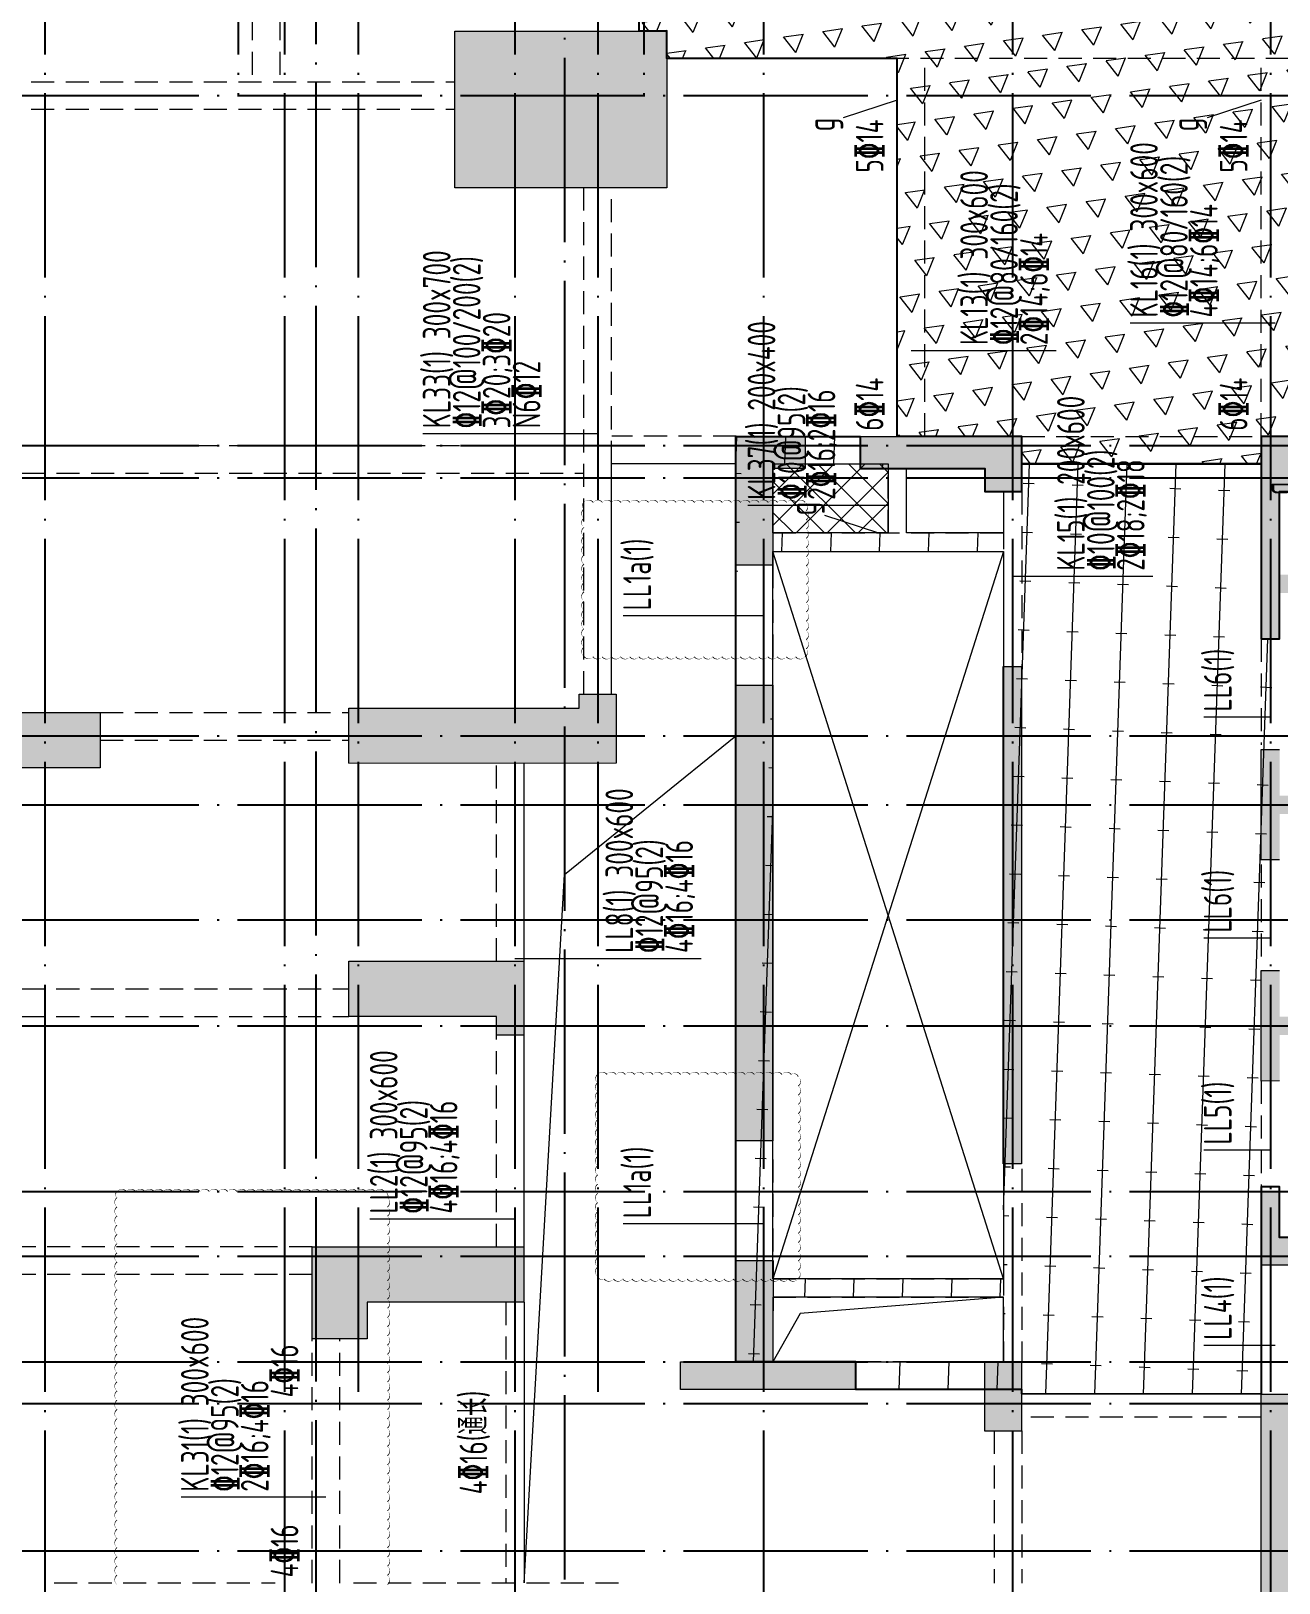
# Model space of a CAD drawing. Header units: millimetres. Extents: x 1089227 to 13101469, y 618865 to 10240562.
# Drawn here: x 3815035 to 3828577, y 4892004 to 4908854 of the extents above; entities that cross this region are included whole.
import ezdxf
from ezdxf.enums import TextEntityAlignment as Align

# ---------------------------------------------------------------- set-up
doc = ezdxf.new("R2010")
doc.units = ezdxf.units.MM
doc.header["$LTSCALE"] = 1000
doc.linetypes.add('DOTE', pattern=[2.42, 2, -0.2, 0.02, -0.2])
doc.linetypes.add('HIDDEN', pattern=[0.375, 0.25, -0.125])
doc.layers.get('0').update_dxf_attribs({"linetype": 'CONTINUOUS'})
doc.layers.add('0914调整', color=1, linetype='CONTINUOUS', plot=False)
for name, color, linetype in [('C-H', 8, 'CONTINUOUS'), ('DOTE', 1, 'DOTE'), ('降板范围', 7, 'CONTINUOUS')]:
    doc.layers.add(name, color=color, linetype=linetype)
for name, color, linetype, lineweight in [('S-BEAM-DASH', 4, 'HIDDEN', 0), ('S-BEAM-SE-DASH', 3, 'HIDDEN', 0), ('S-HOLE', 11, 'CONTINUOUS', 0), ('S-SLAB', 160, 'CONTINUOUS', 0), ('S-SLAB-HATCH', 73, 'CONTINUOUS', 0), ('S-WALL', 31, 'CONTINUOUS', 0), ('梁原位标注', 7, 'CONTINUOUS', 18), ('梁名称编号', 2, 'CONTINUOUS', 18), ('梁标注引线', 2, 'CONTINUOUS', 18), ('梁集中标注', 2, 'CONTINUOUS', 18)]:
    doc.layers.add(name, color=color, linetype=linetype, lineweight=lineweight)
doc.styles.add('Style 1', font='yjkeng.shx', dxfattribs={"width": 0.7, "height": 300, "bigfont": 'yjkchn.shx'})

# ---------------------------------------------------------------- blocks, each defined once
blk = doc.blocks.new('塔楼轴网260428')
at = {"layer": 'DOTE', "color": 14}
for p, q in [((-88991, 99907.6), (-88991, 55337.9)), ((-86891, 99907.6), (-86891, 82941.7)), ((-86391, 99907.6), (-86391, 55337.9)), ((-85591, 99907.6), (-85591, 68741.7)), ((-83891, 99907.6), (-83891, 55337.9)), ((-82991, 99907.6), (-82991, 68741.7)), ((-82491, 99907.6), (-82491, 82941.7)), ((-81191, 99907.6), (-81191, 55337.9)), ((-78491, 99907.6), (-78491, 55337.9)), ((-75691, 99907.6), (-75691, 55337.9)), ((-94159, 82941.7), (-60825.5, 82941.7)), ((-94159, 79141.7), (-60825.5, 79141.7)), ((-94159, 78791.7), (-60825.5, 78791.7)), ((-94159, 75991.7), (-60825.5, 75991.7)), ((-94159, 75241.7), (-60825.5, 75241.7)), ((-94159, 73991.7), (-60825.5, 73991.7)), ((-94159, 72841.7), (-60825.5, 72841.7)), ((-94159, 71041.7), (-60825.5, 71041.7)), ((-94159, 70341.7), (-60825.5, 70341.7)), ((-94159, 69191.7), (-60825.5, 69191.7)), ((-94159, 68741.7), (-60825.5, 68741.7)), ((-94159, 67141.7), (-60825.5, 67141.7))]:
    blk.add_line(p, q, dxfattribs=at)
blk = doc.blocks.new('裙房轴网260428')
at = {"layer": 'DOTE', "color": 16, "linetype": 'DOTE'}
for p, q in [((-83350, 124490.2), (-83350, -1000)), ((-86050, 90340.3), (-86050, 31991.7))]:
    blk.add_line(p, q, dxfattribs=at)
blk = doc.blocks.new('04地块地下轴网260428')
for name in ['裙房轴网260428', '塔楼轴网260428']:
    blk.add_blockref(name, (0, 0))
blk = doc.blocks.new('QZ-TL-0808')
at = {"layer": 'C-H'}
for points in [[(-44608, -12122), (-42308, -12122), (-42308, -13822), (-44608, -13822)], [(-41558, -17922), (-41558, -16522), (-40808, -16522), (-40808, -16872), (-41158, -16872), (-41158, -17922)], [(-40208, -16522), (-38458, -16522), (-38458, -17122), (-38858, -17122), (-38858, -16872), (-40208, -16872)], [(-33158, -16922), (-32458, -16922), (-32458, -16522), (-33458, -16522), (-33458, -18024), (-35658, -18024), (-35658, -17122), (-35458, -17122), (-35458, -16522), (-35858, -16522), (-35858, -18722), (-35658, -18722), (-35658, -18224), (-33458, -18224), (-33458, -20422), (-35658, -20422), (-35658, -19921), (-35858, -19922), (-35858, -21121), (-35658, -21121), (-35658, -20622), (-33458, -20622), (-33458, -22822), (-35658, -22822), (-35658, -22322), (-35858, -22322), (-35858, -23522), (-35658, -23521), (-35658, -23022), (-33458, -23022), (-33458, -25222), (-35658, -25222), (-35658, -24722), (-35858, -24722), (-35858, -25522), (-33158, -25522)], [(-38658, -19022), (-38458, -19022), (-38458, -24422), (-38658, -24422)], [(-42858, -19322), (-43258, -19322), (-43258, -19472), (-45758, -19472), (-45758, -20073), (-42858, -20072)], [(-41558, -19222), (-41158, -19222), (-41158, -24172), (-41558, -24172)], [(-50858, -20222), (-50858, -19522), (-48458, -19522), (-48458, -20122), (-50058, -20122), (-50058, -20222)], [(-45758, -22222), (-43858, -22222), (-43858, -23022), (-44158, -23022), (-44158, -22822), (-45758, -22822)], [(-46158, -26322), (-46158, -25322), (-43858, -25322), (-43858, -25922), (-45558, -25922), (-45558, -26322)], [(-42158, -26872), (-42158, -26572), (-41558, -26572), (-41558, -25472), (-41155, -25472), (-41158, -26572), (-40258, -26572), (-40258, -26872)], [(-38858, -26572), (-38458, -26572), (-38458, -27322), (-38858, -27322)], [(-35508, -26922), (-35858, -26922), (-35858, -29622), (-35258, -29622), (-35258, -28922), (-35508, -28922)]]:
    blk.add_hatch(color=256, dxfattribs=at).paths.add_polyline_path(points)
at = {"layer": 'S-WALL'}
for points in [[(-44608, -12122), (-42308, -12122), (-42308, -13822), (-44608, -13822)], [(-38658, -19022), (-38458, -19022), (-38458, -24422), (-38658, -24422)], [(-41558, -19222), (-41158, -19222), (-41158, -24172), (-41558, -24172)], [(-38858, -26572), (-38458, -26572), (-38458, -27322), (-38858, -27322)]]:
    blk.add_lwpolyline(points, close=True, dxfattribs=at)
for points in [[(-41558, -17922), (-41558, -16522), (-40808, -16522), (-40808, -16872), (-41158, -16872), (-41158, -17922), (-41558, -17922)], [(-40208, -16522), (-38458, -16522), (-38458, -17122), (-38858, -17122), (-38858, -16872), (-40208, -16872), (-40208, -16522)], [(-35858, -21122), (-35858, -19922), (-35658, -19921)], [(-35658, -18722), (-35858, -18722), (-35858, -16522), (-35458, -16522)], [(-33158, -25522), (-35858, -25522), (-35858, -24722), (-35658, -24722)], [(-35658, -23521), (-35858, -23522), (-35858, -22322), (-35658, -22322)], [(-35658, -21121), (-35858, -21121)], [(-45758, -20072), (-45758, -19472), (-43258, -19472), (-43258, -19322), (-42858, -19322), (-42858, -20072), (-45758, -20073)], [(-50858, -20222), (-50858, -19522), (-48458, -19522), (-48458, -20122), (-50058, -20122), (-50058, -20222), (-50858, -20222)], [(-45758, -22222), (-43858, -22222), (-43858, -23022), (-44158, -23022), (-44158, -22822), (-45758, -22822), (-45758, -22222)], [(-46158, -26322), (-46158, -25322), (-43858, -25322), (-43858, -25922), (-45558, -25922), (-45558, -26322), (-46158, -26322)], [(-42158, -26872), (-42158, -26572), (-41558, -26572), (-41558, -25472), (-41155, -25472), (-41158, -26572), (-40258, -26572), (-40258, -26872), (-42158, -26872)], [(-35858, -26922), (-35508, -26922), (-35508, -28922), (-35258, -28922), (-35258, -29622), (-35858, -29622), (-35858, -26922)]]:
    blk.add_lwpolyline(points, dxfattribs=at)
blk = doc.blocks.new('1F柱网-0808')
blk.add_blockref('QZ-TL-0808', (144880, 148457))
blk = doc.blocks.new('2FJGBZ')
at = {"layer": 'S-SLAB-HATCH'}
h = blk.add_hatch(dxfattribs=at)
h.set_pattern_fill('TRIANG', color=256, scale=150, angle=8)
h.set_pattern_definition([(68.0000004, (-5457252.86, 1932872.46), (-263.88782, 337.761074), [214.3125, -214.3125]), (128.0000004, (-5457252.86, 1932872.46), (-424.45358, -59.653019), [214.3125, -214.3125]), (8.0000004, (-5457384.8, 1933041.34), (160.56576, 397.414093), [214.3125, -214.3125])])
h.paths.add_polyline_path([(102272, 141735), (102573, 141735), (102573, 142035), (112423, 142035), (112422, 141736), (112722, 141735), (112722, 136335), (111222, 136335), (111222, 136036), (109322, 136036), (109322, 131935), (109022, 131935), (109022, 131635), (106423, 131635), (106423, 131935), (105072, 131935), (105072, 136036), (102572, 136036), (102572, 136337), (102272, 136336)])
h = blk.add_hatch(dxfattribs=at)
h.set_pattern_fill('橡胶', color=256, scale=150, angle=8)
h.set_pattern_definition([(88, (-21741.7, -30030.15), (-530.007, 18.5083), []), (178, (-21131.1, -29460.8), (-18.5083, -530.007), [120, -410.3301])])
h.paths.add_polyline_path([(109022, 121535), (106423, 121538), (106423, 121585), (104623, 121585), (104622, 121885), (103322, 121885), (103322, 131935), (104672, 131935), (104672, 131585), (106023, 131585), (106023, 131335), (106423, 131335), (106423, 131635), (109022, 131635), (109022, 129735), (109222, 129735), (109222, 131335), (109422, 131335), (109422, 131935), (111422, 131935), (111422, 123235), (109222, 123235), (109221, 123785), (109021, 123785)])
h.paths.add_polyline_path([(103722, 121885), (106224, 121885), (106224, 122587), (103722, 122587)], flags=16)
h.paths.add_polyline_path([(106224, 122787), (103722, 122787), (103722, 130686), (106224, 130686)], flags=16)
h.paths.add_polyline_path([(104973, 130886), (103722, 130886), (103722, 131636), (104973, 131636)], flags=16)
h.paths.add_polyline_path([(105173, 131585), (106024, 131585), (106024, 131336), (106224, 131336), (106224, 130886), (105173, 130886)], flags=16)
h.paths.add_polyline_path([(110023, 131635), (109423, 131636), (109423, 131336), (109223, 131336), (109223, 130433), (110023, 130433)], flags=16)
h.paths.add_polyline_path([(111423, 130433), (110223, 130433), (110223, 131636), (111423, 131636)])
h.paths.add_polyline_path([(109223, 130232), (111423, 130232), (111423, 128034), (109223, 128034)])
h.paths.add_polyline_path([(109223, 127834), (111423, 127834), (111423, 125636), (109223, 125636)])
h.paths.add_polyline_path([(109223, 125434), (111423, 125434), (111423, 123236), (109223, 123236)])
h = blk.add_hatch(dxfattribs=at)
h.set_pattern_fill('ANSI37', color=256, scale=150)
h.set_pattern_definition([(45, (-3879379.73, -271259.23), (-168.379802, 168.379802), []), (135, (-3879379.73, -271259.23), (-168.379802, -168.379802), [])])
h.paths.add_polyline_path([(104973, 130886), (103722, 130886), (103722, 131636), (104973, 131636)])
at = {"layer": 'S-BEAM-DASH'}
for p, q in [((98072, 141736), (98072, 135786)), ((98372, 141736), (98372, 135786)), ((109324, 136036), (105074, 136036)), ((105372, 131936), (105372, 136036)), ((109022, 131935), (109022, 136036)), ((95674, 135786), (100274, 135786)), ((95674, 135486), (100274, 135486)), ((101673, 129136), (101673, 134635)), ((101973, 131636), (101973, 134635)), ((94824, 131836), (101673, 131836)), ((103324, 131936), (101975, 131936)), ((103723, 131936), (104674, 131936)), ((106423, 131935), (109022, 131935)), ((103723, 131636), (104674, 131636)), ((94824, 131536), (101673, 131536)), ((106224, 131336), (106224, 129436)), ((106424, 131336), (106424, 129435)), ((103321, 130535), (103321, 129435)), ((103721, 130535), (103721, 129435)), ((109023, 129735), (109023, 128586)), ((96424, 128936), (99123, 128937)), ((96424, 128636), (99123, 128637)), ((100724, 126236), (100723, 128386)), ((109023, 127286), (109023, 126186)), ((94822, 125936), (99122, 125936)), ((94822, 125636), (99122, 125636)), ((100724, 123136), (100724, 125435)), ((109023, 124936), (109022, 123785)), ((103322, 124085), (103322, 122985)), ((103722, 124085), (103722, 122985)), ((106224, 123983), (106224, 121886)), ((106424, 123983), (106424, 121886)), ((98724, 123136), (94322, 123136)), ((109022, 121535), (109022, 122935)), ((98724, 122836), (94322, 122836)), ((100824, 122536), (100824, 119486)), ((98722, 119485), (98722, 122135)), ((99022, 119485), (99022, 122135)), ((106023, 121885), (104622, 121885)), ((106023, 121585), (104622, 121585)), ((109022, 121535), (106423, 121535)), ((109022, 121285), (106423, 121285)), ((106124, 121136), (106124, 119485)), ((106424, 121136), (106424, 119485)), ((95923, 119486), (98323, 119486)), ((99173, 119486), (102123, 119486))]:
    blk.add_line(p, q, dxfattribs=at)
at = {"layer": 'S-BEAM-DASH', "linetype": 'Continuous'}
for p, q in [((105074, 136036), (102575, 136036)), ((105072, 131936), (105072, 136036)), ((101973, 129136), (101973, 131636)), ((103324, 131636), (101975, 131636)), ((106423, 131635), (109022, 131635)), ((101024, 126236), (101023, 128386)), ((101024, 123136), (101024, 125435)), ((101024, 122536), (101024, 119486))]:
    blk.add_line(p, q, dxfattribs=at)
at = {"layer": 'S-BEAM-SE-DASH'}
for p, q in [((104973, 130886), (104973, 131585)), ((105173, 130886), (105173, 131585)), ((103722, 130886), (106224, 130886)), ((103722, 130686), (106224, 130686)), ((103722, 122787), (106224, 122787)), ((103722, 122587), (106224, 122587))]:
    blk.add_line(p, q, dxfattribs=at)
at = {"layer": 'S-HOLE'}
for points in [[(105173, 131585), (106024, 131585), (106024, 131336), (106224, 131336), (106224, 130886), (105173, 130886)], [(106224, 122787), (103722, 122787), (103722, 130686), (106224, 130686)], [(103722, 121885), (106224, 121885), (106224, 122587), (103722, 122587)]]:
    blk.add_lwpolyline(points, close=True, dxfattribs=at)
for points in [[(106224, 130686), (103722, 122787)], [(106224, 122787), (103722, 130686)], [(101024, 119486), (101463, 127178), (103322, 128685)], [(106224, 122587), (104020, 122410), (103722, 121885)]]:
    blk.add_lwpolyline(points, dxfattribs=at)
at = {"layer": 'S-SLAB'}
blk.add_lwpolyline([(104973, 130886), (103722, 130886), (103722, 131636), (104973, 131636)], close=True, dxfattribs=at)
at = {"layer": '降板范围'}
for points in [[(102272, 141735), (102573, 141735), (102573, 142035), (112423, 142035), (112422, 141736), (112722, 141735), (112722, 136335), (111222, 136335), (111222, 136036), (109322, 136036), (109322, 131935), (109022, 131935), (109022, 131635), (106423, 131635), (106423, 131935), (105072, 131935), (105072, 136036), (102572, 136036), (102572, 136337), (102272, 136336)], [(109022, 121535), (106423, 121538), (106423, 121585), (104623, 121585), (104622, 121885), (103322, 121885), (103322, 131935), (104672, 131935), (104672, 131585), (106023, 131585), (106023, 131335), (106423, 131335), (106423, 131635), (109022, 131635), (109022, 129735), (109222, 129735), (109222, 131335), (109422, 131335), (109422, 131935), (111422, 131935), (111422, 123235), (109222, 123235), (109221, 123785), (109021, 123785)]]:
    blk.add_lwpolyline(points, close=True, dxfattribs=at)
blk.add_blockref('1F柱网-0808', (0, 0))

msp = doc.modelspace()

# ---------------------------------------------------------------- linework, layer by layer
at = {"layer": '0914调整'}
for points in [[(3821035.465, 4903735.342, 0, 10, -0.52056705), (3821135.465, 4903735.342, 0, 10, -0.52056705), (3821235.465, 4903735.342, 0, 10, -0.52056705), (3821335.465, 4903735.342, 0, 10, -0.52056705), (3821435.465, 4903735.342, 0, 10, -0.52056705), (3821535.465, 4903735.342, 0, 10, -0.52056705), (3821635.465, 4903735.342, 0, 10, -0.52056705), (3821735.465, 4903735.342, 0, 10, -0.52056705), (3821835.465, 4903735.342, 0, 10, -0.52056705), (3821935.465, 4903735.342, 0, 10, -0.52056705), (3822035.465, 4903735.342, 0, 10, -0.52056705), (3822135.465, 4903735.342, 0, 10, -0.52056705), (3822235.465, 4903735.342, 0, 10, -0.52056705), (3822335.465, 4903735.342, 0, 10, -0.52056705), (3822435.465, 4903735.342, 0, 10, -0.52056705), (3822535.465, 4903735.342, 0, 10, -0.52056705), (3822635.465, 4903735.342, 0, 10, -0.52056705), (3822735.465, 4903735.342, 0, 10, -0.52056705), (3822835.465, 4903735.342, 0, 10, -0.52056705), (3822935.465, 4903735.342, 0, 10, -0.52056705), (3823035.465, 4903735.342, 0, 10, -0.52056705), (3823135.465, 4903735.342, 0, 10, -0.52056705), (3823235.465, 4903735.342, 0, 10, -0.52056705), (3823335.465, 4903735.342, 0, 10, -0.52056705), (3823435.465, 4903735.342, 0, 10, -0.52056705), (3823446.337, 4903646.214, 0, 10, -0.52056705), (3823446.337, 4903546.214, 0, 10, -0.52056705), (3823446.337, 4903446.214, 0, 10, -0.52056705), (3823446.337, 4903346.214, 0, 10, -0.52056705), (3823446.337, 4903246.214, 0, 10, -0.52056705), (3823446.337, 4903146.214, 0, 10, -0.52056705), (3823446.337, 4903046.214, 0, 10, -0.52056705), (3823446.337, 4902946.214, 0, 10, -0.52056705), (3823446.337, 4902846.214, 0, 10, -0.52056705), (3823446.337, 4902746.214, 0, 10, -0.52056705), (3823446.337, 4902646.214, 0, 10, -0.52056705), (3823446.337, 4902546.214, 0, 10, -0.52056705), (3823446.337, 4902446.214, 0, 10, -0.52056705), (3823446.337, 4902346.214, 0, 10, -0.52056705), (3823446.337, 4902246.214, 0, 10, -0.52056705), (3823446.337, 4902146.214, 0, 10, -0.52056705), (3823431.598, 4902060.953, 0, 10, -0.52056705), (3823331.598, 4902060.953, 0, 10, -0.52056705), (3823231.598, 4902060.953, 0, 10, -0.52056705), (3823131.598, 4902060.953, 0, 10, -0.52056705), (3823031.598, 4902060.953, 0, 10, -0.52056705), (3822931.598, 4902060.953, 0, 10, -0.52056705), (3822831.598, 4902060.953, 0, 10, -0.52056705), (3822731.598, 4902060.953, 0, 10, -0.52056705), (3822631.598, 4902060.953, 0, 10, -0.52056705), (3822531.598, 4902060.953, 0, 10, -0.52056705), (3822431.598, 4902060.953, 0, 10, -0.52056705), (3822331.598, 4902060.953, 0, 10, -0.52056705), (3822231.598, 4902060.953, 0, 10, -0.52056705), (3822131.598, 4902060.953, 0, 10, -0.52056705), (3822031.598, 4902060.953, 0, 10, -0.52056705), (3821931.598, 4902060.953, 0, 10, -0.52056705), (3821831.598, 4902060.953, 0, 10, -0.52056705), (3821731.598, 4902060.953, 0, 10, -0.52056705), (3821631.598, 4902060.953, 0, 10, -0.52056705), (3821531.598, 4902060.953, 0, 10, -0.52056705), (3821431.598, 4902060.953, 0, 10, -0.52056705), (3821331.598, 4902060.953, 0, 10, -0.52056705), (3821231.598, 4902060.953, 0, 10, -0.52056705), (3821131.598, 4902060.953, 0, 10, -0.52056705), (3821035.465, 4902064.82, 0, 10, -0.52056705), (3821035.465, 4902164.82, 0, 10, -0.52056705), (3821035.465, 4902264.82, 0, 10, -0.52056705), (3821035.465, 4902364.82, 0, 10, -0.52056705), (3821035.465, 4902464.82, 0, 10, -0.52056705), (3821035.465, 4902564.82, 0, 10, -0.52056705), (3821035.465, 4902664.82, 0, 10, -0.52056705), (3821035.465, 4902764.82, 0, 10, -0.52056705), (3821035.465, 4902864.82, 0, 10, -0.52056705), (3821035.465, 4902964.82, 0, 10, -0.52056705), (3821035.465, 4903064.82, 0, 10, -0.52056705), (3821035.465, 4903164.82, 0, 10, -0.52056705), (3821035.465, 4903264.82, 0, 10, -0.52056705), (3821035.465, 4903364.82, 0, 10, -0.52056705), (3821035.465, 4903464.82, 0, 10, -0.52056705), (3821035.465, 4903564.82, 0, 10, -0.52056705), (3821035.465, 4903664.82, 0, 10, -0.52056705)], [(3821184.352, 4897524.099, 0, 10, -0.52056705), (3821284.352, 4897524.099, 0, 10, -0.52056705), (3821384.352, 4897524.099, 0, 10, -0.52056705), (3821484.352, 4897524.099, 0, 10, -0.52056705), (3821584.352, 4897524.099, 0, 10, -0.52056705), (3821684.352, 4897524.099, 0, 10, -0.52056705), (3821784.352, 4897524.099, 0, 10, -0.52056705), (3821884.352, 4897524.099, 0, 10, -0.52056705), (3821984.352, 4897524.099, 0, 10, -0.52056705), (3822084.352, 4897524.099, 0, 10, -0.52056705), (3822184.352, 4897524.099, 0, 10, -0.52056705), (3822284.352, 4897524.099, 0, 10, -0.52056705), (3822384.352, 4897524.099, 0, 10, -0.52056705), (3822484.352, 4897524.099, 0, 10, -0.52056705), (3822584.352, 4897524.099, 0, 10, -0.52056705), (3822684.352, 4897524.099, 0, 10, -0.52056705), (3822784.352, 4897524.099, 0, 10, -0.52056705), (3822884.352, 4897524.099, 0, 10, -0.52056705), (3822984.352, 4897524.099, 0, 10, -0.52056705), (3823084.352, 4897524.099, 0, 10, -0.52056705), (3823184.352, 4897524.099, 0, 10, -0.52056705), (3823284.352, 4897524.099, 0, 10, -0.52056705), (3823360.232, 4897499.979, 0, 10, -0.52056705), (3823360.232, 4897399.979, 0, 10, -0.52056705), (3823360.232, 4897299.979, 0, 10, -0.52056705), (3823360.232, 4897199.979, 0, 10, -0.52056705), (3823360.232, 4897099.979, 0, 10, -0.52056705), (3823360.232, 4896999.979, 0, 10, -0.52056705), (3823360.232, 4896899.979, 0, 10, -0.52056705), (3823360.232, 4896799.979, 0, 10, -0.52056705), (3823360.232, 4896699.979, 0, 10, -0.52056705), (3823360.232, 4896599.979, 0, 10, -0.52056705), (3823360.232, 4896499.979, 0, 10, -0.52056705), (3823360.232, 4896399.979, 0, 10, -0.52056705), (3823360.232, 4896299.979, 0, 10, -0.52056705), (3823360.232, 4896199.979, 0, 10, -0.52056705), (3823360.232, 4896099.979, 0, 10, -0.52056705), (3823360.232, 4895999.979, 0, 10, -0.52056705), (3823360.232, 4895899.979, 0, 10, -0.52056705), (3823360.232, 4895799.979, 0, 10, -0.52056705), (3823360.232, 4895699.979, 0, 10, -0.52056705), (3823360.232, 4895599.979, 0, 10, -0.52056705), (3823360.232, 4895499.979, 0, 10, -0.52056705), (3823360.232, 4895399.979, 0, 10, -0.52056705), (3823355.246, 4895304.965, 0, 10, -0.52056705), (3823255.246, 4895304.965, 0, 10, -0.52056705), (3823155.246, 4895304.965, 0, 10, -0.52056705), (3823055.246, 4895304.965, 0, 10, -0.52056705), (3822955.246, 4895304.965, 0, 10, -0.52056705), (3822855.246, 4895304.965, 0, 10, -0.52056705), (3822755.246, 4895304.965, 0, 10, -0.52056705), (3822655.246, 4895304.965, 0, 10, -0.52056705), (3822555.246, 4895304.965, 0, 10, -0.52056705), (3822455.246, 4895304.965, 0, 10, -0.52056705), (3822355.246, 4895304.965, 0, 10, -0.52056705), (3822255.246, 4895304.965, 0, 10, -0.52056705), (3822155.246, 4895304.965, 0, 10, -0.52056705), (3822055.246, 4895304.965, 0, 10, -0.52056705), (3821955.246, 4895304.965, 0, 10, -0.52056705), (3821855.246, 4895304.965, 0, 10, -0.52056705), (3821755.246, 4895304.965, 0, 10, -0.52056705), (3821655.246, 4895304.965, 0, 10, -0.52056705), (3821555.246, 4895304.965, 0, 10, -0.52056705), (3821455.246, 4895304.965, 0, 10, -0.52056705), (3821355.246, 4895304.965, 0, 10, -0.52056705), (3821255.246, 4895304.965, 0, 10, -0.52056705), (3821184.352, 4895334.071, 0, 10, -0.52056705), (3821184.352, 4895434.071, 0, 10, -0.52056705), (3821184.352, 4895534.071, 0, 10, -0.52056705), (3821184.352, 4895634.071, 0, 10, -0.52056705), (3821184.352, 4895734.071, 0, 10, -0.52056705), (3821184.352, 4895834.071, 0, 10, -0.52056705), (3821184.352, 4895934.071, 0, 10, -0.52056705), (3821184.352, 4896034.071, 0, 10, -0.52056705), (3821184.352, 4896134.071, 0, 10, -0.52056705), (3821184.352, 4896234.071, 0, 10, -0.52056705), (3821184.352, 4896334.071, 0, 10, -0.52056705), (3821184.352, 4896434.071, 0, 10, -0.52056705), (3821184.352, 4896534.071, 0, 10, -0.52056705), (3821184.352, 4896634.071, 0, 10, -0.52056705), (3821184.352, 4896734.071, 0, 10, -0.52056705), (3821184.352, 4896834.071, 0, 10, -0.52056705), (3821184.352, 4896934.071, 0, 10, -0.52056705), (3821184.352, 4897034.071, 0, 10, -0.52056705), (3821184.352, 4897134.071, 0, 10, -0.52056705), (3821184.352, 4897234.071, 0, 10, -0.52056705), (3821184.352, 4897334.071, 0, 10, -0.52056705), (3821184.352, 4897434.071, 0, 10, -0.52056705)]]:
    msp.add_lwpolyline(points, format="xyseb", close=True, dxfattribs=at)
msp.add_lwpolyline([(3815969.019, 4891988.225, 0, 10, -0.52056705), (3815969.019, 4892088.225, 0, 10, -0.52056705), (3815969.019, 4892188.225, 0, 10, -0.52056705), (3815969.019, 4892288.225, 0, 10, -0.52056705), (3815969.019, 4892388.225, 0, 10, -0.52056705), (3815969.019, 4892488.225, 0, 10, -0.52056705), (3815969.019, 4892588.225, 0, 10, -0.52056705), (3815969.019, 4892688.225, 0, 10, -0.52056705), (3815969.019, 4892788.225, 0, 10, -0.52056705), (3815969.019, 4892888.225, 0, 10, -0.52056705), (3815969.019, 4892988.225, 0, 10, -0.52056705), (3815969.019, 4893088.225, 0, 10, -0.52056705), (3815969.019, 4893188.225, 0, 10, -0.52056705), (3815969.019, 4893288.225, 0, 10, -0.52056705), (3815969.019, 4893388.225, 0, 10, -0.52056705), (3815969.019, 4893488.225, 0, 10, -0.52056705), (3815969.019, 4893588.225, 0, 10, -0.52056705), (3815969.019, 4893688.225, 0, 10, -0.52056705), (3815969.019, 4893788.225, 0, 10, -0.52056705), (3815969.019, 4893888.225, 0, 10, -0.52056705), (3815969.019, 4893988.225, 0, 10, -0.52056705), (3815969.019, 4894088.225, 0, 10, -0.52056705), (3815969.019, 4894188.225, 0, 10, -0.52056705), (3815969.019, 4894288.225, 0, 10, -0.52056705), (3815969.019, 4894388.225, 0, 10, -0.52056705), (3815969.019, 4894488.225, 0, 10, -0.52056705), (3815969.019, 4894588.225, 0, 10, -0.52056705), (3815969.019, 4894688.225, 0, 10, -0.52056705), (3815969.019, 4894788.225, 0, 10, -0.52056705), (3815969.019, 4894888.225, 0, 10, -0.52056705), (3815969.019, 4894988.225, 0, 10, -0.52056705), (3815969.019, 4895088.225, 0, 10, -0.52056705), (3815969.019, 4895188.225, 0, 10, -0.52056705), (3815969.019, 4895288.225, 0, 10, -0.52056705), (3815969.019, 4895388.225, 0, 10, -0.52056705), (3815969.019, 4895488.225, 0, 10, -0.52056705), (3815969.019, 4895588.225, 0, 10, -0.52056705), (3815969.019, 4895688.225, 0, 10, -0.52056705), (3815969.019, 4895788.225, 0, 10, -0.52056705), (3815969.019, 4895888.225, 0, 10, -0.52056705), (3815969.019, 4895988.225, 0, 10, -0.52056705), (3815969.019, 4896088.225, 0, 10, -0.52056705), (3815969.019, 4896188.225, 0, 10, -0.52056705), (3815969.019, 4896253.509, 0, 10, -0.52056705), (3816069.019, 4896253.509, 0, 10, -0.52056705), (3816169.019, 4896253.509, 0, 10, -0.52056705), (3816269.019, 4896253.509, 0, 10, -0.52056705), (3816369.019, 4896253.509, 0, 10, -0.52056705), (3816469.019, 4896253.509, 0, 10, -0.52056705), (3816569.019, 4896253.509, 0, 10, -0.52056705), (3816669.019, 4896253.509, 0, 10, -0.52056705), (3816769.019, 4896253.509, 0, 10, -0.52056705), (3816869.019, 4896253.509, 0, 10, -0.52056705), (3816969.019, 4896253.509, 0, 10, -0.52056705), (3817069.019, 4896253.509, 0, 10, -0.52056705), (3817169.019, 4896253.509, 0, 10, -0.52056705), (3817269.019, 4896253.509, 0, 10, -0.52056705), (3817369.019, 4896253.509, 0, 10, -0.52056705), (3817469.019, 4896253.509, 0, 10, -0.52056705), (3817569.019, 4896253.509, 0, 10, -0.52056705), (3817669.019, 4896253.509, 0, 10, -0.52056705), (3817769.019, 4896253.509, 0, 10, -0.52056705), (3817869.019, 4896253.509, 0, 10, -0.52056705), (3817969.019, 4896253.509, 0, 10, -0.52056705), (3818069.019, 4896253.509, 0, 10, -0.52056705), (3818169.019, 4896253.509, 0, 10, -0.52056705), (3818269.019, 4896253.509, 0, 10, -0.52056705), (3818369.019, 4896253.509, 0, 10, -0.52056705), (3818469.019, 4896253.509, 0, 10, -0.52056705), (3818569.019, 4896253.509, 0, 10, -0.52056705), (3818669.019, 4896253.509, 0, 10, -0.52056705), (3818769.019, 4896253.509, 0, 10, -0.52056705), (3818869.019, 4896253.509, 0, 10, -0.52056705), (3818901.661, 4896186.151, 0, 10, -0.52056705), (3818901.661, 4896086.151, 0, 10, -0.52056705), (3818901.661, 4895986.151, 0, 10, -0.52056705), (3818901.661, 4895886.151, 0, 10, -0.52056705), (3818901.661, 4895786.151, 0, 10, -0.52056705), (3818901.661, 4895686.151, 0, 10, -0.52056705), (3818901.661, 4895586.151, 0, 10, -0.52056705), (3818901.661, 4895486.151, 0, 10, -0.52056705), (3818901.661, 4895386.151, 0, 10, -0.52056705), (3818901.661, 4895286.151, 0, 10, -0.52056705), (3818901.661, 4895186.151, 0, 10, -0.52056705), (3818901.661, 4895086.151, 0, 10, -0.52056705), (3818901.661, 4894986.151, 0, 10, -0.52056705), (3818901.661, 4894886.151, 0, 10, -0.52056705), (3818901.661, 4894786.151, 0, 10, -0.52056705), (3818901.661, 4894686.151, 0, 10, -0.52056705), (3818901.661, 4894586.151, 0, 10, -0.52056705), (3818901.661, 4894486.151, 0, 10, -0.52056705), (3818901.661, 4894386.151, 0, 10, -0.52056705), (3818901.661, 4894286.151, 0, 10, -0.52056705), (3818901.661, 4894186.151, 0, 10, -0.52056705), (3818901.661, 4894086.151, 0, 10, -0.52056705), (3818901.661, 4893986.151, 0, 10, -0.52056705), (3818901.661, 4893886.151, 0, 10, -0.52056705), (3818901.661, 4893786.151, 0, 10, -0.52056705), (3818901.661, 4893686.151, 0, 10, -0.52056705), (3818901.661, 4893586.151, 0, 10, -0.52056705), (3818901.661, 4893486.151, 0, 10, -0.52056705), (3818901.661, 4893386.151, 0, 10, -0.52056705), (3818901.661, 4893286.151, 0, 10, -0.52056705), (3818901.661, 4893186.151, 0, 10, -0.52056705), (3818901.661, 4893086.151, 0, 10, -0.52056705), (3818901.661, 4892986.151, 0, 10, -0.52056705), (3818901.661, 4892886.151, 0, 10, -0.52056705), (3818901.661, 4892786.151, 0, 10, -0.52056705), (3818901.661, 4892686.151, 0, 10, -0.52056705), (3818901.661, 4892586.151, 0, 10, -0.52056705), (3818901.661, 4892486.151, 0, 10, -0.52056705), (3818901.661, 4892386.151, 0, 10, -0.52056705), (3818901.661, 4892286.151, 0, 10, -0.52056705), (3818901.661, 4892186.151, 0, 10, -0.52056705), (3818901.661, 4892086.151, 0, 10, -0.52056705), (3818901.661, 4891986.151, 0, 10, -0.52056705)], format="xyseb", dxfattribs=at)
at = {"layer": '梁原位标注', "lineweight": 18}
for p, q in [((3824435.532, 4908103.962), (3823847.336, 4907912.846)), ((3828385.535, 4908103.958), (3827797.339, 4907912.841)), ((3824235.535, 4903403.953), (3823647.339, 4903595.07))]:
    msp.add_line(p, q, dxfattribs=at)
at = {"layer": '梁标注引线', "color": 6, "lineweight": 18}
for p, q in [((3828535.535, 4905683.953), (3826962.458, 4905683.953)), ((3824585.532, 4905383.953), (3826158.609, 4905383.953)), ((3821185.535, 4904478.966), (3819287.458, 4904478.966)), ((3824335.535, 4903703.953), (3822812.458, 4903703.953)), ((3825685.988, 4902933.954), (3827209.065, 4902933.954)), ((3822984.482, 4902503.509), (3821461.405, 4902503.509)), ((3828485.535, 4901404.307), (3827762.458, 4901404.307)), ((3828485.535, 4899004.141), (3827762.458, 4899004.141)), ((3820285.349, 4898783.969), (3822308.426, 4898783.96)), ((3828485.535, 4896703.535), (3827762.458, 4896703.535)), ((3820285.359, 4895953.966), (3818712.282, 4895953.966)), ((3822984.564, 4895902.716), (3821461.487, 4895902.716)), ((3828535.535, 4894583.823), (3827762.458, 4894583.823)), ((3818235.535, 4892933.966), (3816662.458, 4892933.966))]:
    msp.add_line(p, q, dxfattribs=at)

# ---------------------------------------------------------------- block references
for name, p in [('2FJGBZ', (3719362.209, 4772518.421)), ('04地块地下轴网260428', (3904175.334, 4825211.796))]:
    msp.add_blockref(name, p)

# ---------------------------------------------------------------- texts
at = {"layer": '梁原位标注', "style": 'Style 1', "width": 0.7}
for s, p in [('g', (3823847.336, 4907912.846)), ('5%%13314', (3824375.532, 4907894.087)), ('g', (3827797.339, 4907912.841)), ('5%%13314', (3828325.535, 4907894.082)), ('g', (3828797.339, 4903962.837)), ('4%%13316', (3818025.535, 4894593.966))]:
    msp.add_text(s, height=300, rotation=90, dxfattribs=at).set_placement(p, align=Align.BOTTOM_RIGHT)
for s, p in [('6%%13314', (3824375.532, 4904513.953)), ('6%%13314', (3828325.535, 4904513.953)), ('g', (3823647.339, 4903595.07)), ('4%%13316', (3818025.535, 4892063.966))]:
    msp.add_text(s, height=300, rotation=90, dxfattribs=at).set_placement(p, align=Align.BOTTOM_LEFT)
msp.add_text('4%%13316(通长)', height=300, rotation=90, dxfattribs=at).set_placement((3820075.359, 4893528.966), align=Align.BOTTOM_CENTER)
at = {"layer": '梁名称编号', "color": 6, "style": 'Style 1', "width": 0.7}
for s, p in [('KL16(1) 300x600', (3826962.458, 4905743.953)), ('KL33(1) 300x700', (3819287.458, 4904538.966)), ('KL37(1) 200x400', (3822812.458, 4903763.953)), ('LL1a(1)', (3821461.405, 4902563.509)), ('LL6(1)', (3827762.458, 4901464.307)), ('LL6(1)', (3827762.458, 4899064.141)), ('LL2(1) 300x600', (3818712.282, 4896013.966)), ('LL5(1)', (3827762.458, 4896763.535)), ('LL1a(1)', (3821461.487, 4895962.716)), ('LL4(1)', (3827762.458, 4894643.823)), ('KL31(1) 300x600', (3816662.458, 4892993.966))]:
    msp.add_text(s, height=300, rotation=90, dxfattribs=at).set_placement(p, align=Align.TOP_LEFT)
for s, p in [('KL13(1) 300x600', (3825508.609, 4905443.953)), ('KL15(1) 200x600', (3826559.065, 4902993.954)), ('LL8(1) 300x600', (3821658.426, 4898843.963))]:
    msp.add_text(s, height=300, rotation=90, dxfattribs=at).set_placement(p, align=Align.BOTTOM_LEFT)
at = {"layer": '梁集中标注', "color": 6, "style": 'Style 1', "width": 0.7}
for s, p in [('%%13212@80/160(2)', (3827287.458, 4905743.953)), ('4%%13314;6%%13314', (3827612.458, 4905743.953)), ('%%13212@100/200(2)', (3819612.458, 4904538.966)), ('3%%13320;3%%13320', (3819937.458, 4904538.966)), ('N6%%13312', (3820262.458, 4904538.966)), ('%%13210@95(2)', (3823137.458, 4903763.953)), ('2%%13316;2%%13316', (3823462.458, 4903763.953)), ('%%13212@95(2)', (3819037.282, 4896013.966)), ('4%%13316;4%%13316', (3819362.282, 4896013.966)), ('%%13212@95(2)', (3816987.458, 4892993.966)), ('2%%13316;4%%13316', (3817312.458, 4892993.966))]:
    msp.add_text(s, height=300, rotation=90, dxfattribs=at).set_placement(p, align=Align.TOP_LEFT)
for s, p in [('%%13212@80/160(2)', (3825833.609, 4905443.953)), ('2%%13314;6%%13314', (3826158.609, 4905443.953)), ('%%13210@100(2)', (3826884.065, 4902993.954)), ('2%%13318;2%%13318', (3827209.065, 4902993.954)), ('%%13212@95(2)', (3821983.426, 4898843.962)), ('4%%13316;4%%13316', (3822308.426, 4898843.96))]:
    msp.add_text(s, height=300, rotation=90, dxfattribs=at).set_placement(p, align=Align.BOTTOM_LEFT)

doc.saveas('drawing.dxf')
